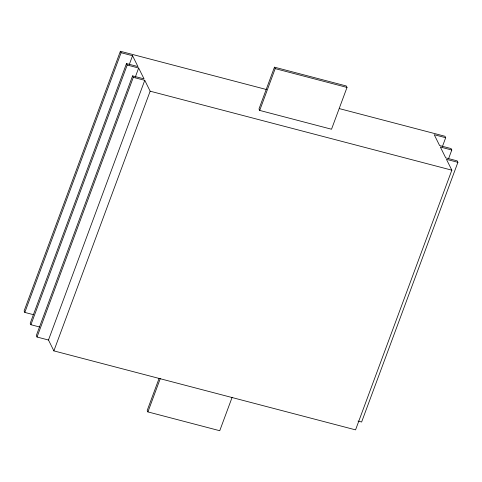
<?xml version="1.0" encoding="UTF-8"?>
<svg xmlns="http://www.w3.org/2000/svg" width="482" height="482" viewBox="0 0 482 482"><rect width="100%" height="100%" fill="white"/><g stroke="black" fill="none" stroke-linecap="round" stroke-linejoin="round"><path stroke-width="0.72" d="M266.66 89.58L120.38 51.279L24.1 310.974L24.817 312.42L33.409 314.668M24.817 312.42L121.096 52.725L120.38 51.279M121.096 52.725L132.55 55.725L137.936 66.582L126.489 63.582L30.209 323.277L30.926 324.723L39.512 326.971M30.926 324.723L127.206 65.028L126.489 63.582M129.146 64.901L132.55 55.725M127.206 65.028L138.659 68.028L144.046 78.885L132.592 75.885L36.313 335.58L37.036 337.026L48.483 340.021L53.876 350.878L355.559 429.866L451.839 170.176L446.446 159.319L457.9 162.32L361.621 422.009L358.042 421.075M37.036 337.026L133.309 77.331L132.592 75.885M135.255 77.204L138.659 68.028M48.483 340.021L144.763 80.331L133.309 77.331M53.876 350.878L150.155 91.188L144.763 80.331M159.078 378.418L147.197 410.465L147.92 411.911L219.744 430.721L232.143 397.282M274.469 67.179L258.973 108.974L259.696 110.42L331.52 129.23L347.016 87.429L346.299 85.983L274.469 67.179L275.192 68.625L259.696 110.42M147.92 411.911L160.313 378.472M442.283 146.89L445.687 137.713L444.964 136.267L339.442 108.637M448.652 158.482L451.791 150.016L451.074 148.57L439.62 145.57L434.234 134.713L445.687 137.713M275.192 68.625L347.016 87.429M451.791 150.016L440.343 147.016L445.729 157.873L457.183 160.874L457.9 162.32M150.155 91.188L451.839 170.176"/></g></svg>
